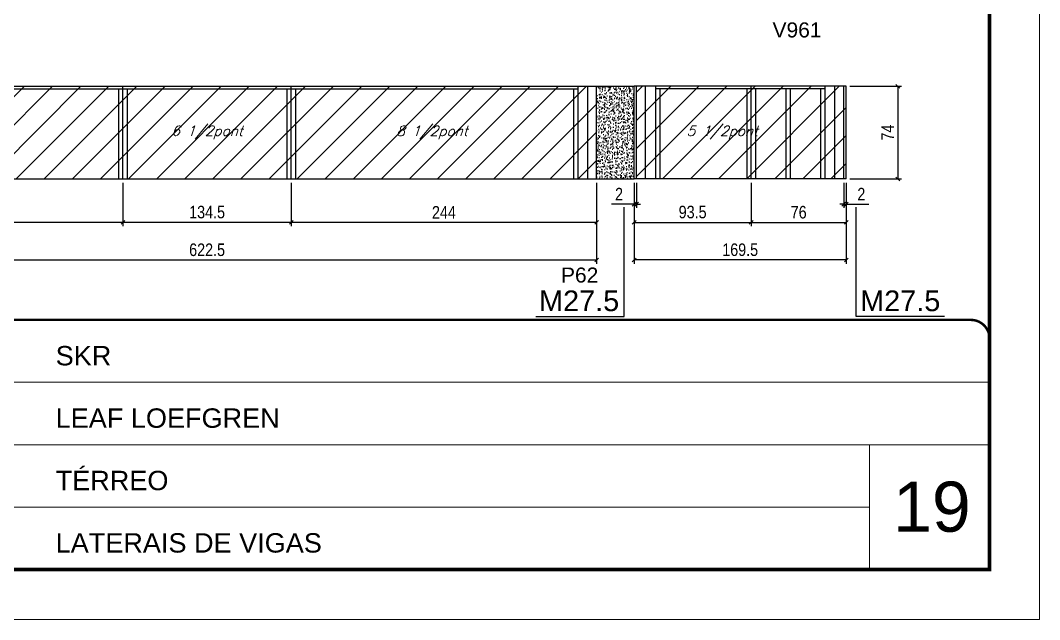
# Model space of a CAD drawing. Extents: x 3309 to 9563, y -2522 to 14608.
# Drawn here: x 7163 to 7978, y 8964 to 9442 of the extents above; entities that cross this region are included whole.
import ezdxf

# ---------------------------------------------------------------- set-up
doc = ezdxf.new("R2010")
doc.units = 0
doc.linetypes.add('CONTINUO', pattern=[0])
doc.linetypes.add('DASHED', pattern=[0.75, 0.5, -0.25])
for name, color, linetype in [('5', 5, 'Continuous'), ('COTA', 241, 'Continuous'), ('NOMENCLATURA', 7, 'Continuous'), ('Painéis', 200, 'Continuous'), ('SARR_2.2x7', 40, 'Continuous'), ('SARR_3.5x7', 81, 'Continuous'), ('texto', 7, 'Continuous')]:
    doc.layers.add(name, color=color, linetype=linetype)
for name, color, linetype, lineweight in [('CARIMBO', 255, 'Continuous', 9), ('Folhas', 255, 'Continuous', 9), ('Hachura', 251, 'Continuous', 9), ('SARRAFO DE PRESSAO', 251, 'DASHED', 9)]:
    doc.layers.add(name, color=color, linetype=linetype, lineweight=lineweight)
doc.styles.add('ARIAL', font='arial.ttf')
doc.styles.add('COTA TECNICA', font='techl___.ttf', dxfattribs={"height": 10})
doc.styles.add('Romans', font='romans.shx')
doc.styles.get("Standard").update_dxf_attribs({"font": 'arial.ttf'})
doc.dimstyles.new('PAINEL', dxfattribs={"dimtxt": 10, "dimasz": 3, "dimexe": 3, "dimexo": 3, "dimgap": 3, "dimtad": 1, "dimdec": 1, "dimzin": 12, "dimdsep": 46, "dimtxsty": 'COTA TECNICA', "dimblk1": 'OBLIQUE', "dimblk2": 'OBLIQUE', "dimsah": 1, "dimcen": 0.9, "dimclrd": 4, "dimclre": 4, "dimclrt": 240, "dimadec": 1, "dimazin": 3, "dimtfac": 1, "dimtdec": 1, "dimtmove": 0, "dimatfit": 3, "dimfxl": 1, "dimtolj": 1, "dimtzin": 12, "dimarcsym": 0})

# ---------------------------------------------------------------- blocks, each defined once
blk = doc.blocks.new('9999999999')
at = {"color": 30, "linetype": 'CONTINUO'}
for p, q in [((98564.56, 34379.64), (99583.98, 34379.64)), ((98564.56, 34329.83), (99487.98, 34329.83)), ((99583.98, 34329.83), (99487.98, 34329.83)), ((99487.98, 34329.83), (99487.98, 34230.21)), ((98564.56, 34280.02), (99487.98, 34280.02))]:
    blk.add_line(p, q, dxfattribs=at)
at = {"color": 30, "linetype": 'CONTINUO', "const_width": 2}
blk.add_lwpolyline([(99583.98, 34230.21), (99583.98, 34414.45, 0.414214), (99568.98, 34429.45), (98228.98, 34429.45, 0.414214), (98213.98, 34414.45), (98213.98, 34245.21, 0.414214), (98228.98, 34230.21), (99583.98, 34230.21)], format="xyb", dxfattribs=at)
at = {"layer": 'Folhas'}
blk.add_lwpolyline([(98138.98, 34190.21), (99623.98, 34190.21), (99623.98, 35240.21), (98138.98, 35240.21)], close=True, dxfattribs=at)
at = {"layer": 'Folhas', "color": 30, "const_width": 3}
blk.add_lwpolyline([(98213.98, 34230.21), (99583.98, 34230.21), (99583.98, 35200.21), (98213.98, 35200.21)], close=True, dxfattribs=at)
at = {"color": 7, "linetype": 'Continuous', "ltscale": 5, "style": 'ARIAL'}
for s, height, p in [('SKR', 15.483, (98837.68, 34393.13)), ('LEAF LOEFGREN', 15.4829, (98837.68, 34343.32)), ('TÉRREO', 15.483, (98837.68, 34293.51)), ('LATERAIS DE VIGAS', 15.4829, (98837.68, 34243.7))]:
    blk.add_text(s, height=height, dxfattribs=at).set_placement(p)
blk = doc.blocks.new('_Oblique')
at = {"color": 0, "linetype": 'ByBlock', "lineweight": -2}
blk.add_line((-0.5, -0.5), (0.5, 0.5), dxfattribs=at)
blk = doc.blocks.new('*D1854')
at = {"layer": 'COTA', "color": 4, "lineweight": -2, "transparency": 16777216}
for p, q in [((7001.34, 9312.33), (7001.34, 9277.58)), ((7245.34, 9312.33), (7245.34, 9277.58)), ((7245.34, 9280.58), (7001.34, 9280.58))]:
    blk.add_line(p, q, dxfattribs=at)
at = {"layer": 'Defpoints', "color": 0, "transparency": 16777216}
for p in [(7001.34, 9315.33), (7245.34, 9315.33), (7001.34, 9280.58)]:
    blk.add_point(p, dxfattribs=at)
at = {"layer": 'COTA', "color": 4, "lineweight": -2, "transparency": 16777216, "xscale": 3, "yscale": 3, "zscale": 3, "rotation": 180}
blk.add_blockref('_Oblique', (7001.34, 9280.58), dxfattribs=at)
at = {"layer": 'COTA', "color": 4, "lineweight": -2, "transparency": 16777216, "xscale": 3, "yscale": 3, "zscale": 3}
blk.add_blockref('_Oblique', (7245.34, 9280.58), dxfattribs=at)
at = {"layer": 'COTA', "color": 240, "transparency": 16777216, "insert": (7123.34, 9288.65), "char_height": 10, "attachment_point": 5, "style": 'COTA TECNICA'}
blk.add_mtext('\\A1;244', dxfattribs=at)
blk = doc.blocks.new('*D1849')
at = {"layer": 'COTA', "color": 4, "lineweight": -2, "transparency": 16777216}
for p, q in [((7379.84, 9312.33), (7379.84, 9277.58)), ((7623.84, 9312.33), (7623.84, 9277.58)), ((7623.84, 9280.58), (7379.84, 9280.58))]:
    blk.add_line(p, q, dxfattribs=at)
at = {"layer": 'Defpoints', "color": 0, "transparency": 16777216}
for p in [(7379.84, 9315.33), (7623.84, 9315.33), (7379.84, 9280.58)]:
    blk.add_point(p, dxfattribs=at)
at = {"layer": 'COTA', "color": 4, "lineweight": -2, "transparency": 16777216, "xscale": 3, "yscale": 3, "zscale": 3, "rotation": 180}
blk.add_blockref('_Oblique', (7379.84, 9280.58), dxfattribs=at)
at = {"layer": 'COTA', "color": 4, "lineweight": -2, "transparency": 16777216, "xscale": 3, "yscale": 3, "zscale": 3}
blk.add_blockref('_Oblique', (7623.84, 9280.58), dxfattribs=at)
at = {"layer": 'COTA', "color": 240, "transparency": 16777216, "insert": (7501.84, 9288.65), "char_height": 10, "attachment_point": 5, "style": 'COTA TECNICA'}
blk.add_mtext('\\A1;244', dxfattribs=at)
blk = doc.blocks.new('*D1850')
at = {"layer": 'COTA', "color": 4, "lineweight": -2, "transparency": 16777216}
for p, q in [((7245.34, 9312.33), (7245.34, 9277.58)), ((7379.84, 9312.33), (7379.84, 9277.58)), ((7379.84, 9280.58), (7245.34, 9280.58))]:
    blk.add_line(p, q, dxfattribs=at)
at = {"layer": 'Defpoints', "color": 0, "transparency": 16777216}
for p in [(7245.34, 9315.33), (7379.84, 9315.33), (7245.34, 9280.58)]:
    blk.add_point(p, dxfattribs=at)
at = {"layer": 'COTA', "color": 4, "lineweight": -2, "transparency": 16777216, "xscale": 3, "yscale": 3, "zscale": 3, "rotation": 180}
blk.add_blockref('_Oblique', (7245.34, 9280.58), dxfattribs=at)
at = {"layer": 'COTA', "color": 4, "lineweight": -2, "transparency": 16777216, "xscale": 3, "yscale": 3, "zscale": 3}
blk.add_blockref('_Oblique', (7379.84, 9280.58), dxfattribs=at)
at = {"layer": 'COTA', "color": 240, "transparency": 16777216, "insert": (7312.59, 9288.8), "char_height": 10, "attachment_point": 5, "style": 'COTA TECNICA'}
blk.add_mtext('\\A1;134.5', dxfattribs=at)
blk = doc.blocks.new('*D1853')
at = {"layer": 'COTA', "color": 4, "lineweight": -2, "transparency": 16777216}
for p, q in [((7001.34, 9312.75), (7001.34, 9247.61)), ((7623.84, 9312.33), (7623.84, 9247.61)), ((7001.34, 9250.61), (7623.84, 9250.61))]:
    blk.add_line(p, q, dxfattribs=at)
at = {"layer": 'Defpoints', "color": 0, "transparency": 16777216}
for p in [(7001.34, 9315.75), (7623.84, 9315.33), (7623.84, 9250.61)]:
    blk.add_point(p, dxfattribs=at)
at = {"layer": 'COTA', "color": 4, "lineweight": -2, "transparency": 16777216, "xscale": 3, "yscale": 3, "zscale": 3, "rotation": 180}
blk.add_blockref('_Oblique', (7001.34, 9250.61), dxfattribs=at)
at = {"layer": 'COTA', "color": 4, "lineweight": -2, "transparency": 16777216, "xscale": 3, "yscale": 3, "zscale": 3}
blk.add_blockref('_Oblique', (7623.84, 9250.61), dxfattribs=at)
at = {"layer": 'COTA', "color": 240, "transparency": 16777216, "insert": (7312.59, 9258.72), "char_height": 10, "attachment_point": 5, "style": 'COTA TECNICA'}
blk.add_mtext('\\A1;622.5', dxfattribs=at)
blk = doc.blocks.new('*D1856')
at = {"layer": 'COTA', "color": 4, "lineweight": -2, "transparency": 16777216}
for p, q in [((7653.84, 9312.33), (7653.84, 9247.61)), ((7823.34, 9312.33), (7823.34, 9247.61)), ((7823.34, 9250.61), (7653.84, 9250.61))]:
    blk.add_line(p, q, dxfattribs=at)
at = {"layer": 'Defpoints', "color": 0, "transparency": 16777216}
for p in [(7653.84, 9315.33), (7823.34, 9315.33), (7653.84, 9250.61)]:
    blk.add_point(p, dxfattribs=at)
at = {"layer": 'COTA', "color": 4, "lineweight": -2, "transparency": 16777216, "xscale": 3, "yscale": 3, "zscale": 3, "rotation": 180}
blk.add_blockref('_Oblique', (7653.84, 9250.61), dxfattribs=at)
at = {"layer": 'COTA', "color": 4, "lineweight": -2, "transparency": 16777216, "xscale": 3, "yscale": 3, "zscale": 3}
blk.add_blockref('_Oblique', (7823.34, 9250.61), dxfattribs=at)
at = {"layer": 'COTA', "color": 240, "transparency": 16777216, "insert": (7738.59, 9258.75), "char_height": 10, "attachment_point": 5, "style": 'COTA TECNICA'}
blk.add_mtext('\\A1;169.5', dxfattribs=at)
blk = doc.blocks.new('*D1857')
at = {"layer": 'COTA', "color": 4, "lineweight": -2, "transparency": 16777216}
for p, q in [((7653.84, 9312.33), (7653.84, 9277.58)), ((7747.34, 9312.33), (7747.34, 9277.58)), ((7653.84, 9280.58), (7747.34, 9280.58))]:
    blk.add_line(p, q, dxfattribs=at)
at = {"layer": 'Defpoints', "color": 0, "transparency": 16777216}
for p in [(7653.84, 9315.33), (7747.34, 9315.33), (7747.34, 9280.58)]:
    blk.add_point(p, dxfattribs=at)
at = {"layer": 'COTA', "color": 4, "lineweight": -2, "transparency": 16777216, "xscale": 3, "yscale": 3, "zscale": 3, "rotation": 180}
blk.add_blockref('_Oblique', (7653.84, 9280.58), dxfattribs=at)
at = {"layer": 'COTA', "color": 4, "lineweight": -2, "transparency": 16777216, "xscale": 3, "yscale": 3, "zscale": 3}
blk.add_blockref('_Oblique', (7747.34, 9280.58), dxfattribs=at)
at = {"layer": 'COTA', "color": 240, "transparency": 16777216, "insert": (7700.59, 9288.83), "char_height": 10, "attachment_point": 5, "style": 'COTA TECNICA'}
blk.add_mtext('\\A1;93.5', dxfattribs=at)
blk = doc.blocks.new('*D1858')
at = {"layer": 'COTA', "color": 4, "lineweight": -2, "transparency": 16777216}
for p, q in [((7747.34, 9312.33), (7747.34, 9277.58)), ((7823.34, 9312.33), (7823.34, 9277.58)), ((7747.34, 9280.58), (7823.34, 9280.58))]:
    blk.add_line(p, q, dxfattribs=at)
at = {"layer": 'Defpoints', "color": 0, "transparency": 16777216}
for p in [(7747.34, 9315.33), (7823.34, 9315.33), (7823.34, 9280.58)]:
    blk.add_point(p, dxfattribs=at)
at = {"layer": 'COTA', "color": 4, "lineweight": -2, "transparency": 16777216, "xscale": 3, "yscale": 3, "zscale": 3, "rotation": 180}
blk.add_blockref('_Oblique', (7747.34, 9280.58), dxfattribs=at)
at = {"layer": 'COTA', "color": 4, "lineweight": -2, "transparency": 16777216, "xscale": 3, "yscale": 3, "zscale": 3}
blk.add_blockref('_Oblique', (7823.34, 9280.58), dxfattribs=at)
at = {"layer": 'COTA', "color": 240, "transparency": 16777216, "insert": (7785.34, 9288.68), "char_height": 10, "attachment_point": 5, "style": 'COTA TECNICA'}
blk.add_mtext('\\A1;76', dxfattribs=at)
blk = doc.blocks.new('*D1859')
at = {"layer": 'COTA', "color": 4, "lineweight": -2, "transparency": 16777216}
for p, q in [((7653.84, 9312.33), (7653.84, 9292.17)), ((7655.84, 9312.33), (7655.84, 9292.17)), ((7653.84, 9295.17), (7635.73, 9295.17)), ((7655.84, 9295.17), (7653.84, 9295.17)), ((7655.84, 9295.17), (7658.84, 9295.17))]:
    blk.add_line(p, q, dxfattribs=at)
at = {"layer": 'Defpoints', "color": 0, "transparency": 16777216}
for p in [(7653.84, 9315.33), (7655.84, 9315.33), (7653.84, 9295.17)]:
    blk.add_point(p, dxfattribs=at)
at = {"layer": 'COTA', "color": 4, "lineweight": -2, "transparency": 16777216, "xscale": 3, "yscale": 3, "zscale": 3}
blk.add_blockref('_Oblique', (7653.84, 9295.17), dxfattribs=at)
at = {"layer": 'COTA', "color": 4, "lineweight": -2, "transparency": 16777216, "xscale": 3, "yscale": 3, "zscale": 3, "rotation": 180}
blk.add_blockref('_Oblique', (7655.84, 9295.17), dxfattribs=at)
at = {"layer": 'COTA', "color": 240, "transparency": 16777216, "insert": (7641.78, 9303.17), "char_height": 10, "attachment_point": 5, "style": 'COTA TECNICA'}
blk.add_mtext('\\A1;2', dxfattribs=at)
blk = doc.blocks.new('*D1855')
at = {"layer": 'COTA', "color": 4, "lineweight": -2, "transparency": 16777216}
for p, q in [((7821.34, 9312.33), (7821.34, 9292.17)), ((7823.34, 9312.33), (7823.34, 9292.17)), ((7821.34, 9295.17), (7818.34, 9295.17)), ((7821.34, 9295.17), (7823.34, 9295.17)), ((7823.34, 9295.17), (7841.45, 9295.17))]:
    blk.add_line(p, q, dxfattribs=at)
at = {"layer": 'Defpoints', "color": 0, "transparency": 16777216}
for p in [(7821.34, 9315.33), (7823.34, 9315.33), (7823.34, 9295.17)]:
    blk.add_point(p, dxfattribs=at)
at = {"layer": 'COTA', "color": 4, "lineweight": -2, "transparency": 16777216, "xscale": 3, "yscale": 3, "zscale": 3}
blk.add_blockref('_Oblique', (7821.34, 9295.17), dxfattribs=at)
at = {"layer": 'COTA', "color": 4, "lineweight": -2, "transparency": 16777216, "xscale": 3, "yscale": 3, "zscale": 3, "rotation": 180}
blk.add_blockref('_Oblique', (7823.34, 9295.17), dxfattribs=at)
at = {"layer": 'COTA', "color": 240, "transparency": 16777216, "insert": (7835.4, 9303.17), "char_height": 10, "attachment_point": 5, "style": 'COTA TECNICA'}
blk.add_mtext('\\A1;2', dxfattribs=at)
blk = doc.blocks.new('*D1860')
at = {"layer": 'COTA', "color": 4, "lineweight": -2, "transparency": 16777216}
for p, q in [((7826.34, 9389.33), (7867.54, 9389.33)), ((7864.54, 9389.33), (7864.54, 9315.33)), ((7826.34, 9315.33), (7867.54, 9315.33))]:
    blk.add_line(p, q, dxfattribs=at)
at = {"layer": 'Defpoints', "color": 0, "transparency": 16777216}
for p in [(7823.34, 9389.33), (7823.34, 9315.33), (7864.54, 9315.33)]:
    blk.add_point(p, dxfattribs=at)
at = {"layer": 'COTA', "color": 4, "lineweight": -2, "transparency": 16777216, "xscale": 3, "yscale": 3, "zscale": 3}
for p, rotation in [((7864.54, 9389.33), 90), ((7864.54, 9315.33), 270)]:
    blk.add_blockref('_Oblique', p, dxfattribs=dict(at, rotation=rotation))
at = {"layer": 'COTA', "color": 240, "transparency": 16777216, "insert": (7856.47, 9352.33), "char_height": 10, "attachment_point": 5, "rotation": 90, "style": 'COTA TECNICA'}
blk.add_mtext('\\A1;74', dxfattribs=at)

msp = doc.modelspace()

# ---------------------------------------------------------------- hatches: boundary and pattern name
at = {"layer": 'COTA'}
h = msp.add_hatch(dxfattribs=at)
h.set_pattern_fill('AR-CONC', color=256, scale=0.03)
h.set_pattern_definition([(50, (-1585, -397.354), (5.46554, -0.4781726), [0.5715, -6.2865]), (355, (-1585, -397.354), (-1.0573026, 5.7317054), [0.4572, -5.0292175]), (100.451445, (-1584.5445, -397.394), (4.4082374, 5.2535326), [0.4857003, -5.3427073]), (46.1842, (-1585, -395.83), (8.1323712, -1.26127), [0.85725, -9.42975]), (96.63556, (-1584.322, -395.935), (7.122124, 7.4227837), [0.7285507, -8.014068]), (351.18415, (-1585, -395.83), (7.122124, 7.422784), [0.685799, -7.543792]), (21, (-1584.238, -396.211), (4.5484317, -3.067956), [0.5715, -6.2865]), (326, (-1584.238, -396.211), (1.8540609, 5.525639), [0.4572, -5.0292]), (71.451445, (-1583.859, -396.467), (6.4024926, 2.457683), [0.4857003, -5.3426981]), (37.5, (-1585, -397.3542), (0.0926581, 2.53665117), [0, -4.96824, 0, -5.1054, 0, -5.04825]), (7.5, (-1585, -397.3542), (2.0045899, 3.00541724), [0, -2.91084, 0, -4.85394, 0, -1.92405]), (327.5, (-1586.6993, -397.3542), (4.06771786, -0.17186232), [0, -1.905, 0, -5.9436, 0, -7.8867]), (317.5, (-1587.4613, -397.354), (4.4438754, 0.7627947), [0, -2.4765, 0, -3.94716, 0, -5.6007])])
h.paths.add_polyline_path([(7623.84, 9315.33), (7653.84, 9315.33), (7653.84, 9389.33), (7623.84, 9389.33)])
at = {"layer": 'Hachura', "linetype": 'ByBlock'}
h = msp.add_hatch(dxfattribs=at)
h.set_pattern_fill('ANSI31', color=256, scale=5)
h.paths.add_polyline_path([(7001.34, 9335.33), (6979.34, 9335.33), (6979.34, 9379.33), (6923.34, 9379.33), (6923.34, 9315.33), (7001.34, 9315.33)])
h.paths.add_polyline_path([(7245.34, 9389.33), (7001.34, 9389.33), (7001.34, 9315.33), (7245.34, 9315.33)])
h.paths.add_polyline_path([(7379.84, 9389.33), (7245.34, 9389.33), (7245.34, 9315.33), (7379.84, 9315.33)])
h.paths.add_polyline_path([(7623.84, 9389.33), (7379.84, 9389.33), (7379.84, 9315.33), (7623.84, 9315.33)])
h.paths.add_polyline_path([(7777.84, 9389.33), (7655.84, 9389.33), (7655.84, 9315.33), (7777.84, 9315.33)])
h.paths.add_polyline_path([(7823.34, 9389.33), (7777.84, 9389.33), (7777.84, 9315.33), (7823.34, 9315.33)])

# ---------------------------------------------------------------- linework, layer by layer
at = {"layer": 'COTA'}
for p, q in [((7623.84, 9389.33), (7653.84, 9389.33)), ((7623.84, 9315.33), (7653.84, 9315.33))]:
    msp.add_line(p, q, dxfattribs=at)
at = {"layer": 'NOMENCLATURA', "linetype": 'Continuous'}
for p, q in [((7645.93, 9205.58), (7645.93, 9292.66)), ((7831.25, 9205.58), (7831.25, 9292.66)), ((7575.3, 9205.58), (7645.93, 9205.58)), ((7901.88, 9205.58), (7831.25, 9205.58))]:
    msp.add_line(p, q, dxfattribs=at)
at = {"layer": 'Painéis', "linetype": 'ByBlock'}
for p, q in [((7001.34, 9389.33), (7623.84, 9389.33)), ((7245.34, 9315.33), (7245.34, 9389.33)), ((7379.84, 9315.33), (7379.84, 9389.33)), ((7623.84, 9315.33), (7623.84, 9389.33)), ((7823.34, 9389.33), (7653.84, 9389.33)), ((7653.84, 9315.33), (7653.84, 9389.33)), ((7655.84, 9315.33), (7655.84, 9389.33)), ((7747.34, 9315.33), (7747.34, 9389.33)), ((7821.34, 9315.33), (7821.34, 9389.33)), ((7823.34, 9315.33), (7823.34, 9389.33)), ((6923.34, 9315.33), (7623.84, 9315.33)), ((7823.34, 9315.33), (7653.84, 9315.33))]:
    msp.add_line(p, q, dxfattribs=at)
at = {"layer": 'SARR_2.2x7', "linetype": 'Continuous'}
for p, q in [((7001.34, 9387.13), (7245.34, 9387.13)), ((7245.34, 9387.13), (7379.84, 9387.13)), ((7379.84, 9387.13), (7608.84, 9387.13)), ((7616.84, 9315.33), (7616.84, 9389.33)), ((7662.84, 9315.33), (7662.84, 9389.33)), ((7747.34, 9387.13), (7670.84, 9387.13)), ((7806.34, 9387.13), (7747.34, 9387.13)), ((7814.34, 9315.33), (7814.34, 9389.33))]:
    msp.add_line(p, q, dxfattribs=at)
at = {"layer": 'SARR_3.5x7'}
for p, q in [((7241.84, 9387.13), (7241.84, 9315.33)), ((7248.84, 9387.13), (7248.84, 9315.33)), ((7376.34, 9387.13), (7376.34, 9315.33)), ((7383.34, 9387.13), (7383.34, 9315.33)), ((7605.34, 9387.13), (7605.34, 9315.33)), ((7608.84, 9389.33), (7608.84, 9315.33)), ((7670.84, 9389.33), (7670.84, 9315.33)), ((7674.34, 9387.13), (7674.34, 9315.33)), ((7743.84, 9387.13), (7743.84, 9315.33)), ((7750.84, 9387.13), (7750.84, 9315.33)), ((7775, 9387.13), (7775, 9315.33)), ((7778.5, 9387.13), (7778.5, 9315.33)), ((7802.84, 9387.13), (7802.84, 9315.33)), ((7806.34, 9389.33), (7806.34, 9315.33))]:
    msp.add_line(p, q, dxfattribs=at)

# ---------------------------------------------------------------- block references
at = {"layer": 'SARRAFO DE PRESSAO', "color": 6, "linetype": 'ByBlock'}
msp.add_blockref('9999999999', (-91646.11, -25226.65), dxfattribs=at)

# ---------------------------------------------------------------- texts
at = {"layer": '5', "linetype": 'Continuous'}
for s, rotation, p in [('V961', 0.00004, (7764.44, 9428.27)), ('P62', 359.99996, (7595.4, 9232.6))]:
    msp.add_text(s, height=12, rotation=rotation, dxfattribs=at).set_placement(p)
at = {"layer": 'CARIMBO', "style": 'ARIAL'}
msp.add_text('19', height=40, dxfattribs=at).set_placement((7860.73, 9033.7))
at = {"layer": 'NOMENCLATURA', "linetype": 'Continuous'}
for p in [(7577.87, 9209.78), (7834.46, 9209.78)]:
    msp.add_text('M27.5', height=16.5, dxfattribs=at).set_placement(p)
at = {"layer": 'texto', "color": 2, "char_height": 8, "attachment_point": 5, "style": 'Romans'}
for s, insert in [('{\\Q19;\\C256;6 1/2pont}', (7312.59, 9352.48)), ('{\\Q19;\\C256;8 1/2pont}', (7492.34, 9352.33)), ('{\\Q19;\\C256;5 1/2pont}', (7724.34, 9352.33))]:
    msp.add_mtext(s, dxfattribs=dict(at, insert=insert))

# ---------------------------------------------------------------- dimensions: what is measured, and where the dimension line sits
at = {"layer": 'COTA'}
for base, p1, p2, angle, picture, middle in [((7864.54, 9315.33), (7823.34, 9389.33), (7823.34, 9315.33), 90, '*D1860', (7856.47, 9352.33)), ((7001.34, 9280.58), (7245.34, 9315.33), (7001.34, 9315.33), 180, '*D1854', (7123.34, 9288.65)), ((7379.84, 9280.58), (7623.84, 9315.33), (7379.84, 9315.33), 180, '*D1849', (7501.84, 9288.65)), ((7823.34, 9295.17), (7821.34, 9315.33), (7823.34, 9315.33), 180, '*D1855', (7835.4, 9303.17))]:
    dim = msp.add_linear_dim(base=base, p1=p1, p2=p2, angle=angle, dimstyle='PAINEL', dxfattribs=at)
    dim.commit()
    dim.dimension.update_dxf_attribs({"geometry": picture, "text_midpoint": middle})
for base, p1, p2, picture, middle in [((7623.84, 9250.61), (7001.34, 9315.75), (7623.84, 9315.33), '*D1853', (7312.59, 9258.72)), ((7653.84, 9295.17), (7655.84, 9315.33), (7653.84, 9315.33), '*D1859', (7641.78, 9303.17)), ((7653.84, 9250.61), (7823.34, 9315.33), (7653.84, 9315.33), '*D1856', (7738.59, 9258.75)), ((7747.34, 9280.58), (7653.84, 9315.33), (7747.34, 9315.33), '*D1857', (7700.59, 9288.83))]:
    dim = msp.add_linear_dim(base=base, p1=p1, p2=p2, dimstyle='PAINEL', dxfattribs=at)
    dim.commit()
    dim.dimension.update_dxf_attribs({"geometry": picture, "text_midpoint": middle})
dim = msp.add_linear_dim(base=(7245.34, 9280.58), p1=(7379.84, 9315.33), p2=(7245.34, 9315.33), angle=180, dimstyle='PAINEL', override={"dimtmove": 1}, dxfattribs=at)
dim.commit()
dim.dimension.update_dxf_attribs({"geometry": '*D1850', "text_midpoint": (7312.59, 9288.8)})
dim = msp.add_linear_dim(base=(7823.34, 9280.58), p1=(7747.34, 9315.33), p2=(7823.34, 9315.33), dimstyle='PAINEL', override={"dimtmove": 1}, dxfattribs=at)
dim.commit()
dim.dimension.update_dxf_attribs({"geometry": '*D1858', "text_midpoint": (7785.34, 9288.68)})

doc.saveas('drawing.dxf')
